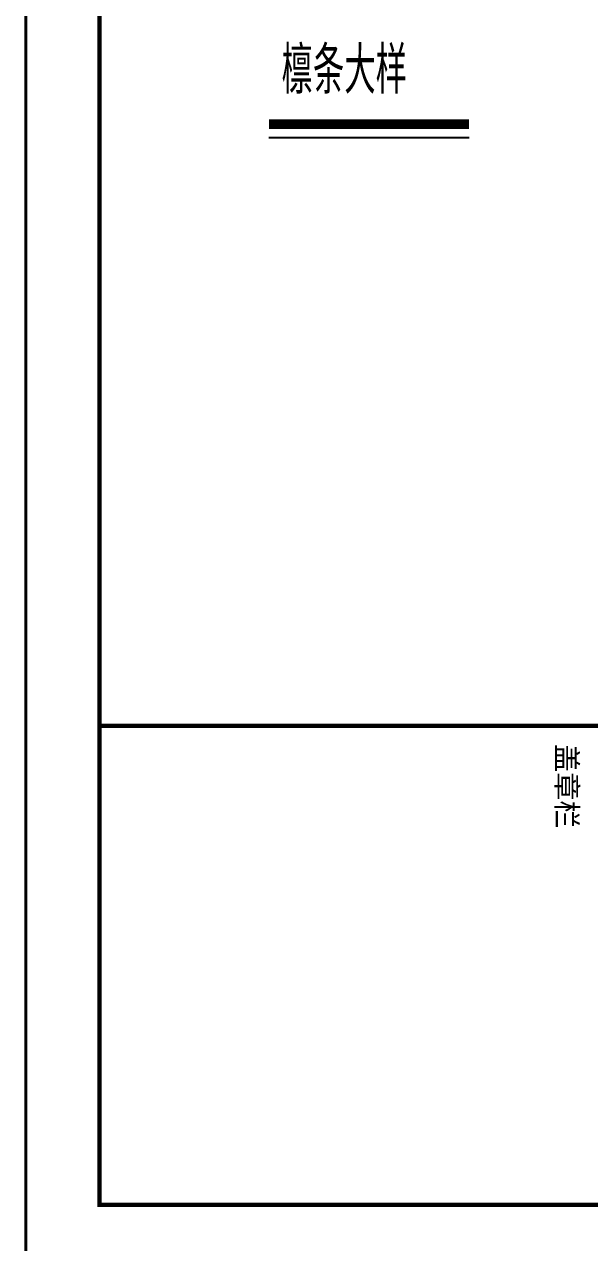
# Model space of a CAD drawing. Extents: x 447413 to 2975780, y -1432727 to 1301644.
# Drawn here: x 2617168 to 2628671, y -542638 to -517834 of the extents above; entities that cross this region are included whole.
import ezdxf
from ezdxf.enums import TextEntityAlignment as Align

# ---------------------------------------------------------------- set-up
doc = ezdxf.new("R2010")
doc.units = 0
doc.header["$LTSCALE"] = 1000
doc.header["$MEASUREMENT"] = 0
doc.layers.add('NUM', color=7, linetype='Continuous')
doc.layers.add('图框', color=253, linetype='Continuous')
doc.styles.add('cx_biaoti', font='')
doc.styles.add('TSSD_Norm', font='tssdeng.shx', dxfattribs={"bigfont": 'tssdchn.shx'})
doc.styles.get('cx_biaoti').set_extended_font_data('SimSun')

# ---------------------------------------------------------------- blocks, each defined once
blk = doc.blocks.new('A$C6B0021A6')
at = {"layer": '图框', "color": 2, "const_width": 40, "elevation": -84000}
blk.add_lwpolyline([(20, 84120), (118920, 84120), (118920, 20), (20, 20)], close=True, dxfattribs=at)
at = {"layer": '图框', "color": 153, "const_width": 58, "elevation": -84000}
for points in [[(111420, 1020), (2520, 1020), (2520, 83120), (111420, 83120)], [(111420, 83120), (117920, 83120), (117920, 1020), (111420, 1020)], [(111420, 30220), (117920, 30220), (117920, 1020), (111420, 1020)]]:
    blk.add_lwpolyline(points, close=True, dxfattribs=at)
at = {"layer": '图框', "color": 153, "style": 'cx_biaoti'}
blk.add_text('盖章栏', height=280, dxfattribs=at).set_placement((111667, 7220, -84000))

msp = doc.modelspace()

# ---------------------------------------------------------------- linework, layer by layer
at = {"layer": 'NUM', "color": 7, "const_width": 200, "elevation": 126000}
msp.add_lwpolyline([(2622146.2, -519865), (2626218.1, -519865)], dxfattribs=at)
at = {"layer": 'NUM', "color": 7, "elevation": 126000}
msp.add_lwpolyline([(2622146.2, -520134.3), (2626218.1, -520134.3)], dxfattribs=at)

# ---------------------------------------------------------------- block references
at = {"xscale": 1.5, "yscale": 1.5, "zscale": 1.5, "rotation": 270}
msp.add_blockref('A$C6B0021A6', (2617168.3, -364986.5, 252000), dxfattribs=at)

# ---------------------------------------------------------------- texts
at = {"layer": 'NUM', "color": 7, "style": 'TSSD_Norm', "width": 0.7}
msp.add_text('檩条大样', height=960, dxfattribs=at).set_placement((2622401.8, -519536.4, 126000), align=Align.BOTTOM_LEFT)

doc.saveas('drawing.dxf')
